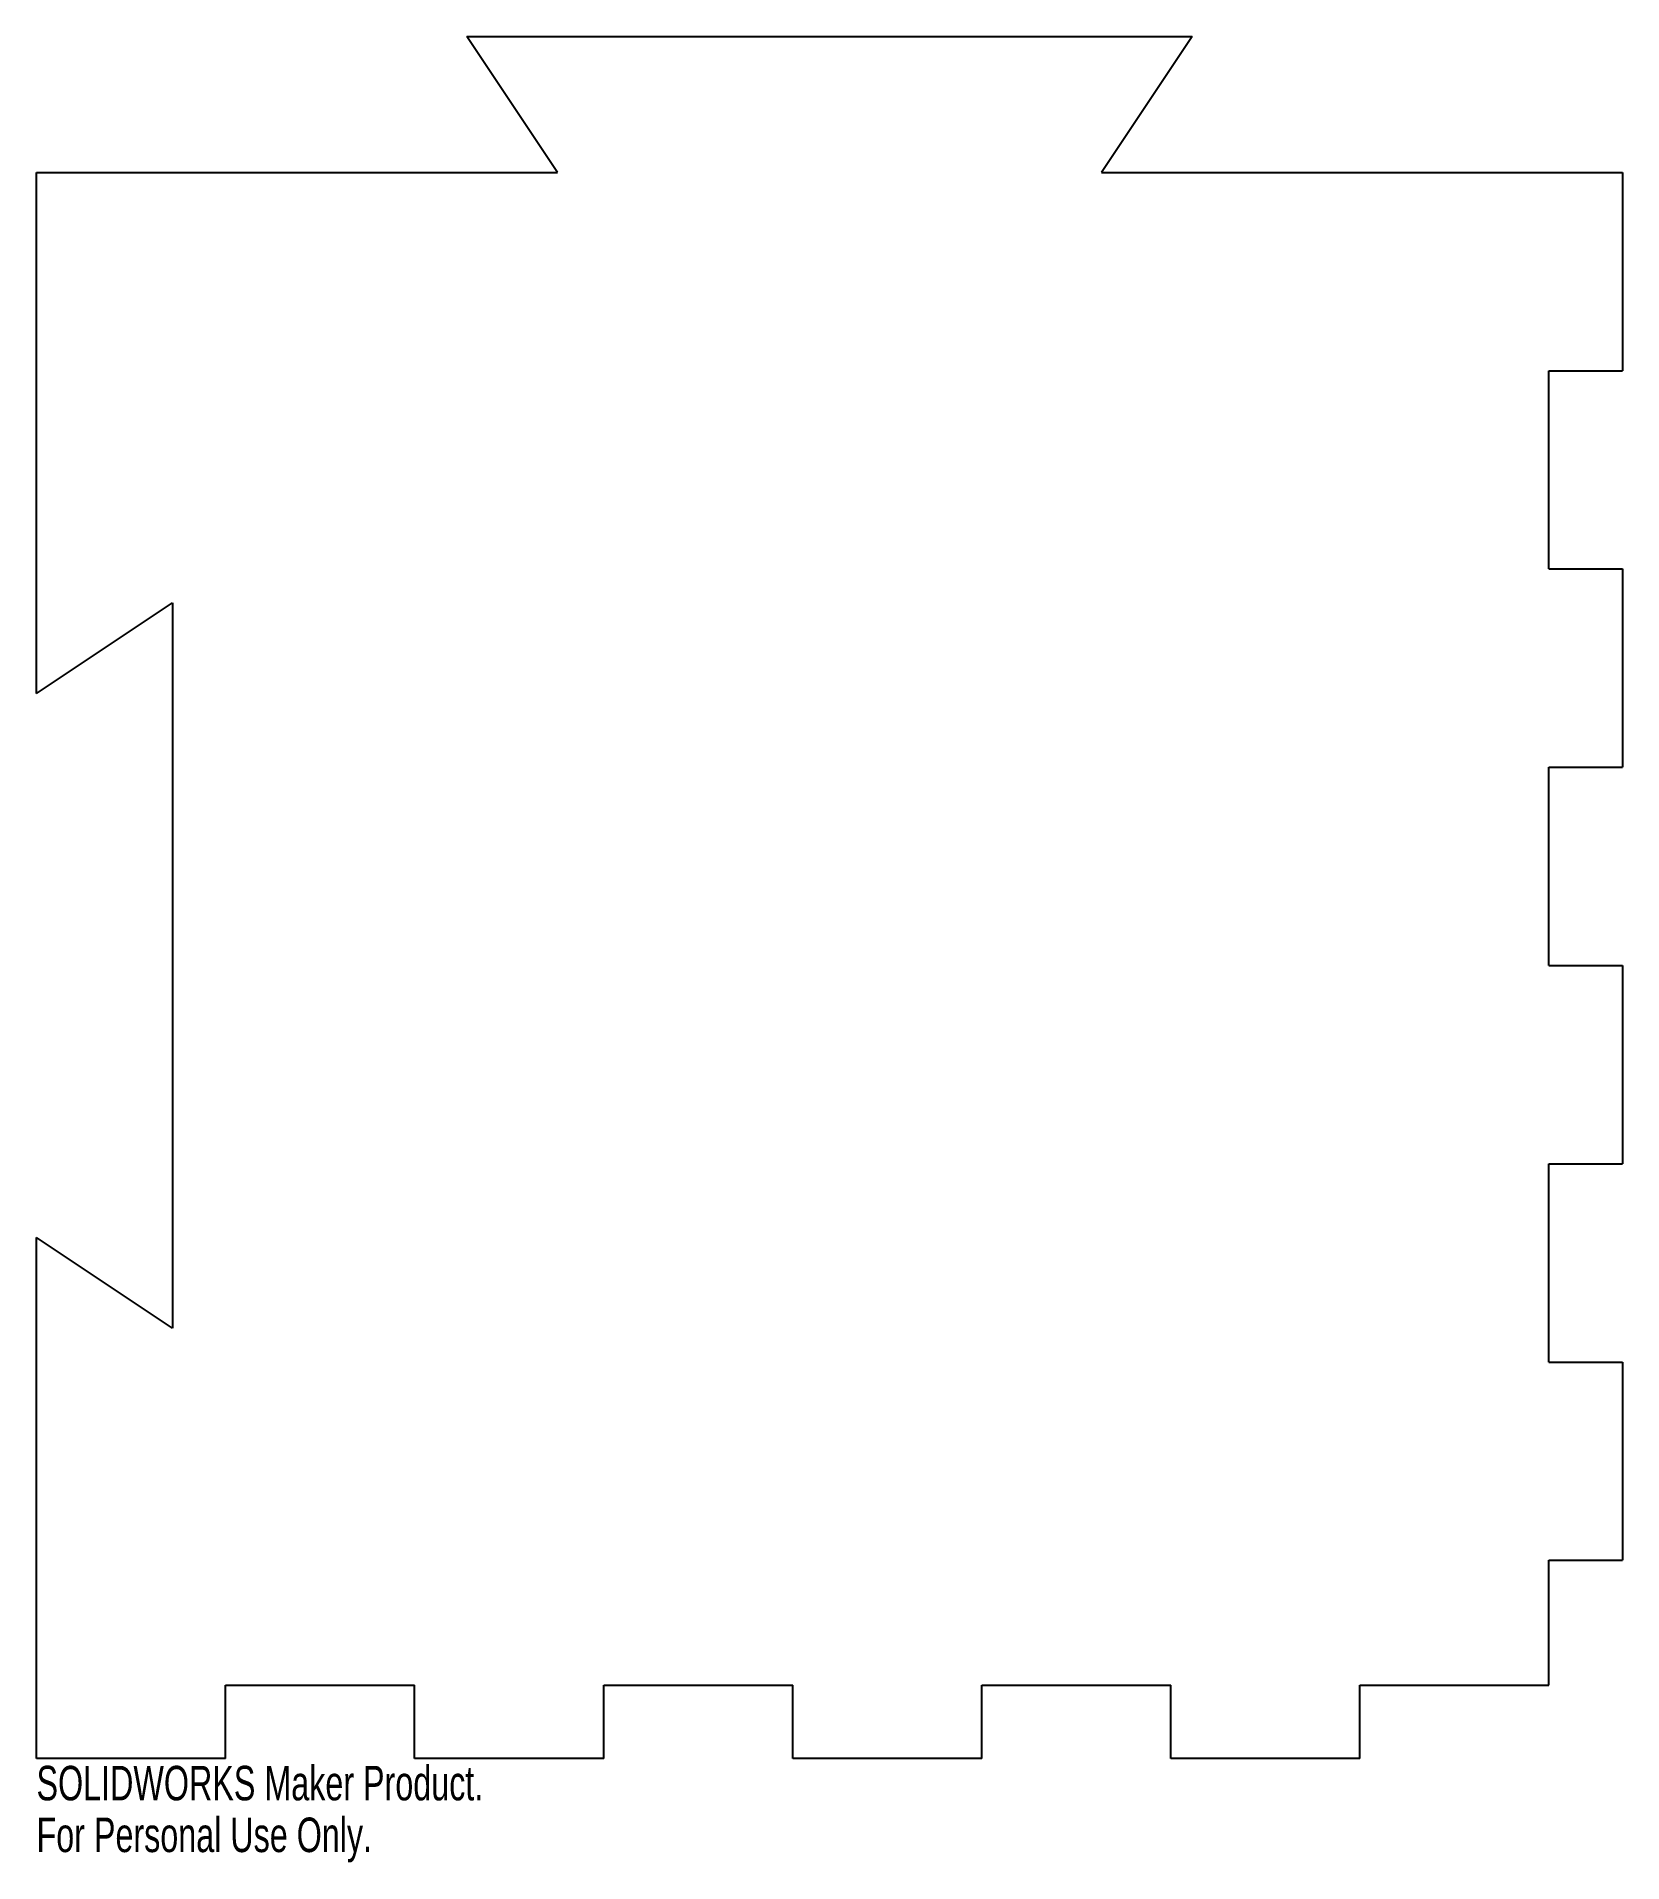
# Model space of a CAD drawing. Header units: millimetres. Extents: x -222 to 0, y -15 to 241.
import ezdxf

# ---------------------------------------------------------------- set-up
doc = ezdxf.new("R2010")
doc.units = ezdxf.units.MM
doc.styles.add('SLDTEXTSTYLE0', font='TXT', dxfattribs={"width": 0.7})

msp = doc.modelspace()

# ---------------------------------------------------------------- linework, layer by layer
at = {"color": 7, "linetype": 'Continuous', "lineweight": 25}
for p, q in [((-161.925, 241.3), (-60.325, 241.3)), ((-149.225, 222.25), (-161.925, 241.3)), ((-60.325, 241.3), (-73.025, 222.25)), ((-222.25, 222.25), (-149.225, 222.25)), ((-222.25, 149.225), (-222.25, 222.25)), ((-73.025, 222.25), (0, 222.25)), ((0, 222.25), (0, 194.46875)), ((-10.3, 166.6875), (-10.3, 194.46875)), ((-10.3, 194.46875), (0, 194.46875)), ((-10.3, 166.6875), (0, 166.6875)), ((0, 166.6875), (0, 138.90625)), ((-222.25, 149.225), (-203.2, 161.925)), ((-203.2, 161.925), (-203.2, 60.325)), ((-10.3, 111.125), (-10.3, 138.90625)), ((-10.3, 138.90625), (0, 138.90625)), ((-10.3, 111.125), (0, 111.125)), ((0, 111.125), (0, 83.34375)), ((-10.3, 55.5625), (-10.3, 83.34375)), ((-10.3, 83.34375), (0, 83.34375)), ((-203.2, 60.325), (-222.25, 73.025)), ((-222.25, 0), (-222.25, 73.025)), ((-10.3, 55.5625), (0, 55.5625)), ((0, 55.5625), (0, 27.78125)), ((-10.3, 10.3), (-10.3, 27.78125)), ((-10.3, 27.78125), (0, 27.78125)), ((-195.75625, 0), (-195.75625, 10.3)), ((-195.75625, 10.3), (-169.2625, 10.3)), ((-169.2625, 0), (-169.2625, 10.3)), ((-142.76875, 0), (-142.76875, 10.3)), ((-142.76875, 10.3), (-116.275, 10.3)), ((-116.275, 0), (-116.275, 10.3)), ((-89.78125, 0), (-89.78125, 10.3)), ((-89.78125, 10.3), (-63.2875, 10.3)), ((-63.2875, 0), (-63.2875, 10.3)), ((-36.79375, 0), (-36.79375, 10.3)), ((-36.79375, 10.3), (-10.3, 10.3)), ((-195.75625, 0), (-222.25, 0)), ((-142.76875, 0), (-169.2625, 0)), ((-89.78125, 0), (-116.275, 0)), ((-36.79375, 0), (-63.2875, 0))]:
    msp.add_line(p, q, dxfattribs=at)

# ---------------------------------------------------------------- texts
at = {"color": 7, "linetype": 'Continuous', "char_height": 4.83362, "attachment_point": 1, "style": 'SLDTEXTSTYLE0'}
for s, insert in [('SOLIDWORKS Maker Product.', (-222.25, -1.01957)), ('For Personal Use Only.', (-222.25, -8.27))]:
    msp.add_mtext(s, dxfattribs=dict(at, insert=insert))

doc.saveas('drawing.dxf')
